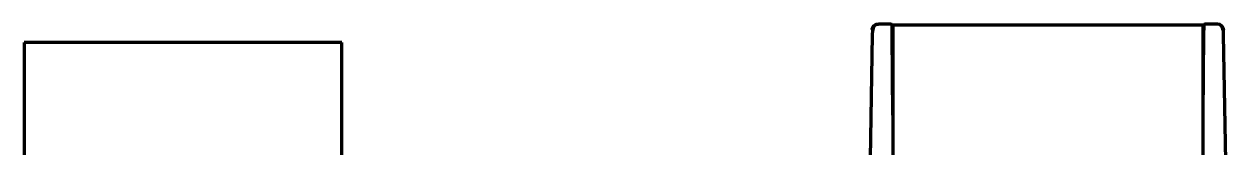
# Model space of a CAD drawing. Header units: inches. Extents: x -3055 to 7244, y 299 to 5591.
# Drawn here: x 7016.6 to 7205.6, y 3821.6 to 3841.1 of the extents above; entities that cross this region are included whole.
import ezdxf

# ---------------------------------------------------------------- set-up
doc = ezdxf.new("R2010")
doc.units = ezdxf.units.IN

msp = doc.modelspace()

# ---------------------------------------------------------------- linework, layer by layer
at = {"linetype": 'Continuous', "lineweight": 70}
for p, q in [((7150.93, 3841.12), (7150.91, 3841.12)), ((7151, 3841.12), (7150.93, 3841.12)), ((7152.83, 3841.12), (7151.02, 3841.12)), ((7153.09, 3839.35), (7153.08, 3840.88)), ((7153.2, 3840.92), (7153.2, 3839.12)), ((7201.95, 3840.92), (7153.2, 3840.92)), ((7201.95, 3840.92), (7201.95, 3839.12)), ((7202.07, 3840.88), (7202.06, 3839.35)), ((7204.13, 3841.12), (7202.32, 3841.12)), ((7204.15, 3841.12), (7204.13, 3841.12)), ((7204.21, 3841.12), (7204.15, 3841.12)), ((7204.23, 3841.12), (7204.21, 3841.12)), ((7149.57, 3814.62), (7150, 3839.35)), ((7150, 3839.35), (7150.02, 3840.14)), ((7153.2, 3826.8), (7153.09, 3839.35)), ((7153.2, 3839.12), (7153.2, 3818.87)), ((7202.06, 3839.35), (7201.95, 3826.8)), ((7201.95, 3839.12), (7201.95, 3818.87)), ((7205.13, 3840.14), (7205.14, 3839.35)), ((7205.14, 3839.35), (7205.57, 3814.62)), ((7054.07, 3838.22), (7016.57, 3838.22)), ((7016.57, 3838.22), (7016.57, 3815.62)), ((7066.57, 3838.22), (7054.07, 3838.22)), ((7066.57, 3815.62), (7066.57, 3838.22))]:
    msp.add_line(p, q, dxfattribs=at)
for centre, radius, start, end in [((7151.02, 3840.12), 1, 90, 179), ((7152.83, 3840.87), 0.25, 0.5, 90), ((7202.32, 3840.87), 0.25, 90, 179.5), ((7204.13, 3840.12), 1, 1, 90), ((7204.23, 3840.12), 1, 0.9795, 90)]:
    msp.add_arc(centre, radius, start, end, dxfattribs=at)
msp.add_ellipse((7153.35, 3837.62), major_axis=(-0.25, -0.002), ratio=0.999999, start_param=0.00021, end_param=0.890166, dxfattribs=at)
msp.add_open_spline([(7149.91, 3840.14), (7149.91, 3840.21), (7149.92, 3840.27), (7149.95, 3840.4), (7149.97, 3840.46), (7150.02, 3840.58), (7150.05, 3840.63), (7150.12, 3840.74), (7150.17, 3840.79), (7150.26, 3840.88), (7150.31, 3840.92), (7150.42, 3840.99), (7150.47, 3841.02), (7150.59, 3841.07), (7150.66, 3841.09), (7150.78, 3841.12), (7150.85, 3841.12), (7150.91, 3841.12)], degree=3, knots=[0, 0, 0, 0, 0.125, 0.125, 0.25, 0.25, 0.375, 0.375, 0.5, 0.5, 0.625, 0.625, 0.75, 0.75, 0.875, 0.875, 1, 1, 1, 1], dxfattribs=at)

doc.saveas('drawing.dxf')
